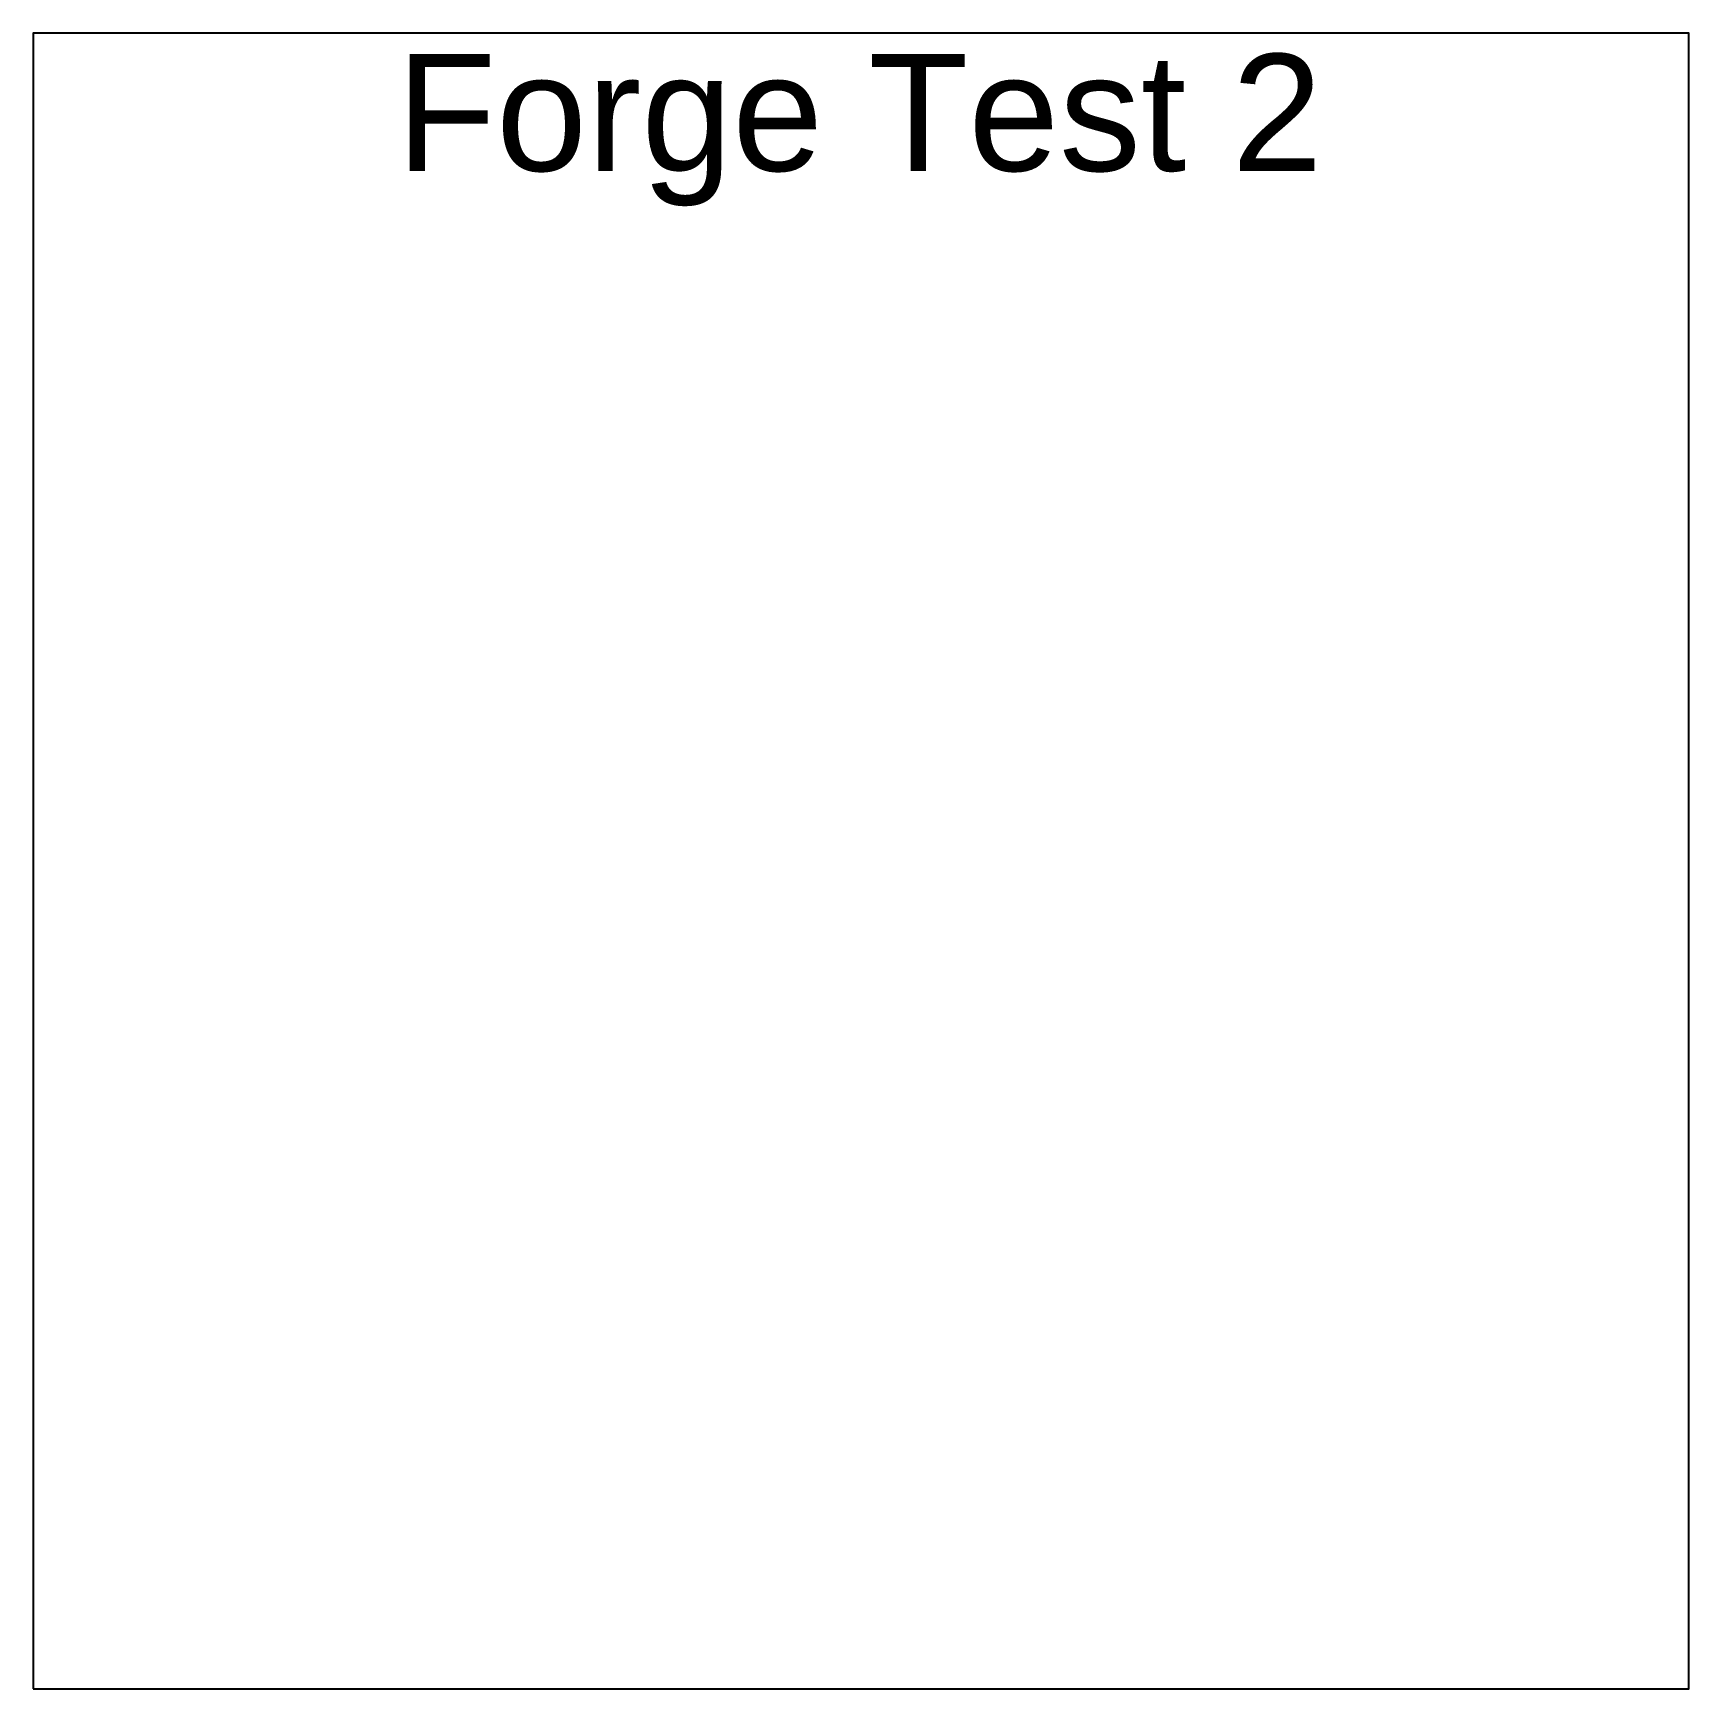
# Model space of a CAD drawing. Header units: millimetres. Extents: x -200 to 0, y -200 to 0.
import ezdxf

# ---------------------------------------------------------------- set-up
doc = ezdxf.new("R2010")
doc.units = ezdxf.units.MM
doc.styles.get("Standard").update_dxf_attribs({"font": 'arial.ttf'})

msp = doc.modelspace()

# ---------------------------------------------------------------- linework, layer by layer
at = {"color": 5}
msp.add_lwpolyline([(-200, -200), (0, -200), (0, 0), (-200, 0)], close=True, dxfattribs=at)

# ---------------------------------------------------------------- texts
at = {"color": 240, "true_color": 0xed1f24}
msp.add_text('Forge Test 2', height=14.128, dxfattribs=at).set_placement((-156.13, -16.65))

doc.saveas('drawing.dxf')
